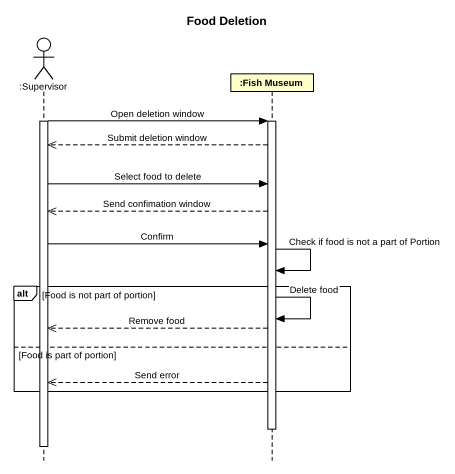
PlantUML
@startuml
title Food Deletion
hide footbox
actor ":Supervisor" as Supervisor
participant ":Fish Museum" as Fish_Museum

activate Supervisor
Supervisor -> Fish_Museum : Open deletion window
activate Fish_Museum
Fish_Museum -->> Supervisor : Submit deletion window
Supervisor -> Fish_Museum : Select food to delete
Fish_Museum -->> Supervisor : Send confimation window
Supervisor -> Fish_Museum : Confirm
Fish_Museum -> Fish_Museum : Check if food is not a part of Portion
alt Food is not part of portion
  Fish_Museum -> Fish_Museum : Delete food
  Fish_Museum -->> Supervisor : Remove food
else Food is part of portion
  Fish_Museum -->> Supervisor : Send error
end
deactivate Fish_Museum
deactivate Supervisor
@enduml
